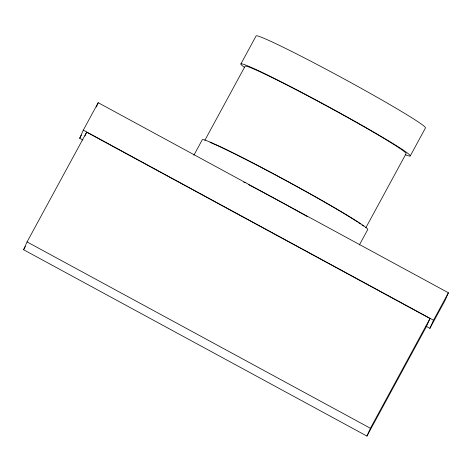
<?xml version="1.0" encoding="UTF-8"?>
<svg xmlns="http://www.w3.org/2000/svg" width="472" height="472" viewBox="0 0 472 472"><rect width="100%" height="100%" fill="white"/><g stroke="black" fill="none" stroke-linecap="round" stroke-linejoin="round"><path stroke-width="0.71" d="M23.6 249.735L27.063 241.918L86.659 132.166L429.998 318.517L426.535 326.329L366.939 436.087L23.6 249.735L25.352 246.508M82.925 140.025L79.691 138.272L83.296 130.142L98.194 102.707L448.4 292.782L444.795 300.912L429.898 328.347L426.015 326.24M96.253 107.079L98.194 102.707M84.925 136.072L86.659 132.166M366.939 436.087L370.408 428.269L429.998 318.517M429.898 328.347L433.502 320.222L448.4 292.782M79.691 138.272L81.42 135.08M240.885 63.968L256.095 35.955A96.371 4.201 28.5 0 1 342.501 78.069A96.371 4.201 28.5 0 1 425.49 127.894L410.28 155.907M193.892 155.205L202.281 139.747A94.135 4.106 28.5 0 1 286.687 180.888A94.135 4.106 28.5 0 1 367.747 229.557L359.357 245.015M204.854 140.314L245.074 66.245A91.603 3.994 28.5 0 1 327.208 106.277A91.603 3.994 28.5 0 1 406.091 153.636L365.877 227.705M83.296 130.142L433.502 320.222M27.063 241.918L370.408 428.269M210.046 142.391A91.603 3.994 28.5 0 1 214.017 144.054M214.565 144.296A91.603 3.994 28.5 0 1 229.239 151.164M229.846 151.459A91.603 3.994 28.5 0 1 357.487 221.923M358.159 222.371A91.603 3.994 28.5 0 1 360.578 224.011M362.089 225.079A91.603 3.994 28.5 0 1 363.399 226.064M244.502 67.413A96.371 4.201 28.5 0 1 327.291 106.088A96.371 4.201 28.5 0 1 405.601 154.851M243.8 182.174A94.135 4.106 28.5 0 1 245.074 182.835M248.296 184.511A94.135 4.106 28.5 0 1 307.13 216.5"/></g></svg>
